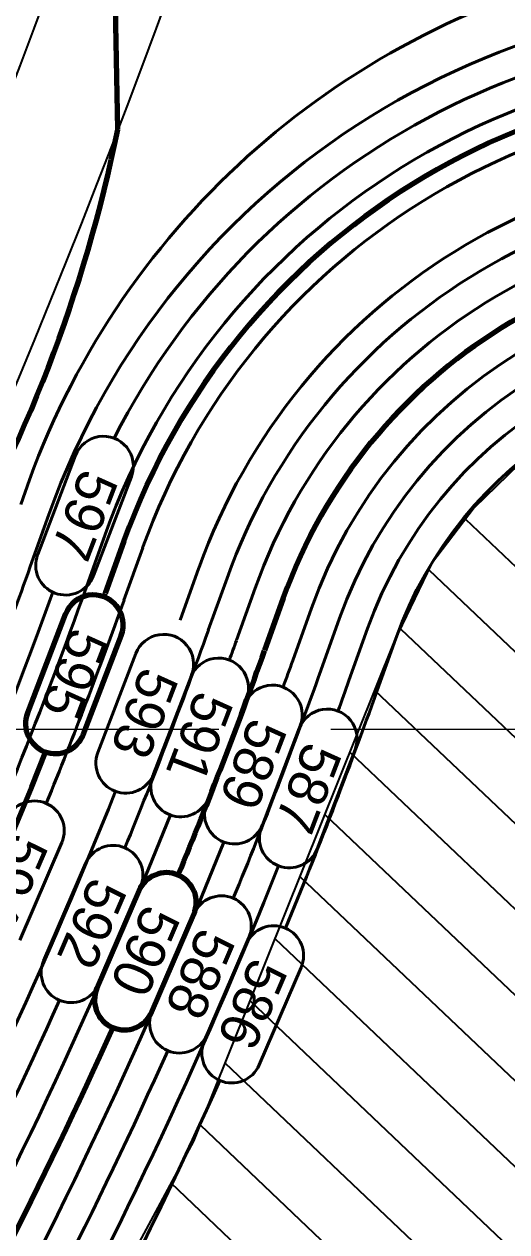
# Model space of a CAD drawing. Header units: inches. Extents: x -5337 to 1057, y 15227 to 19227.
# Drawn here: x -1820.5 to -1772, y 17276 to 17397.3 of the extents above; entities that cross this region are included whole.
import ezdxf
from ezdxf.enums import TextEntityAlignment as Align

# ---------------------------------------------------------------- set-up
doc = ezdxf.new("R2010")
doc.units = ezdxf.units.IN
doc.header["$LTSCALE"] = 150
doc.header["$MEASUREMENT"] = 0
doc.linetypes.add('HIDDEN', pattern=[0.375, 0.25, -0.125])
for name, color, linetype in [('COMT-MIN', 84, 'Continuous'), ('CONT-MJR', 84, 'Continuous'), ('grid', 7, 'HIDDEN'), ('PAVING', 7, 'Continuous'), ('ROW', 7, 'Continuous')]:
    doc.layers.add(name, color=color, linetype=linetype)
doc.styles.add('Style-ENGINEERING', font='ENGINEERING.shx')

msp = doc.modelspace()

# ---------------------------------------------------------------- linework, layer by layer
at = {"color": 5}
for p, q in [((-1769.63, 17354.18), (-1775.25, 17348.73)), ((-1775.25, 17348.73), (-1779.53, 17343.09)), ((-1776.11, 17347.59), (-1689.76, 17265.48)), ((-1779.53, 17343.09), (-1783.31, 17335.23)), ((-1779.82, 17342.49), (-1693.06, 17260)), ((-1782.66, 17336.57), (-1696.37, 17254.52)), ((-1783.31, 17335.23), (-1803.46, 17285.06)), ((-1785.25, 17330.4), (-1699.68, 17249.04)), ((-1787.75, 17324.16), (-1702.98, 17243.56)), ((-1790.26, 17317.92), (-1705.91, 17237.72)), ((-1792.77, 17311.68), (-1708.58, 17231.63)), ((-1795.27, 17305.44), (-1711.25, 17225.54)), ((-1797.78, 17299.2), (-1713.92, 17219.46)), ((-1800.29, 17292.96), (-1716.59, 17213.37)), ((-1802.79, 17286.72), (-1719.26, 17207.29)), ((-1803.46, 17285.06), (-1834.35, 17227.74)), ((-1805.72, 17280.87), (-1721.81, 17201.09))]:
    msp.add_line(p, q, dxfattribs=at)
at = {"layer": 'COMT-MIN', "color": 5, "linetype": 'Continuous', "lineweight": 40}
for p, q in [((-1815.29, 17353.99), (-1819.1, 17344.03)), ((-1815.29, 17353.99), (-1815.29, 17353.99)), ((-1813.5, 17341.88), (-1809.69, 17351.84)), ((-1809.69, 17351.84), (-1809.69, 17351.84)), ((-1817.97, 17348.07), (-1819.85, 17342.82)), ((-1814.2, 17340.8), (-1812.32, 17346.05)), ((-1810.43, 17339.45), (-1808.55, 17344.7)), ((-1808.55, 17344.7), (-1808.55, 17344.7)), ((-1804.78, 17337.43), (-1802.9, 17342.68)), ((-1813.5, 17341.88), (-1813.5, 17341.88)), ((-1801.96, 17336.42), (-1800.08, 17341.67)), ((-1800.08, 17341.67), (-1800.08, 17341.67)), ((-1799.13, 17335.41), (-1797.26, 17340.66)), ((-1797.26, 17340.66), (-1797.26, 17340.66)), ((-1810.43, 17339.45), (-1810.43, 17339.45)), ((-1793.48, 17333.39), (-1791.61, 17338.64)), ((-1791.61, 17338.64), (-1791.61, 17338.64)), ((-1790.66, 17332.38), (-1788.78, 17337.63)), ((-1788.78, 17337.63), (-1788.78, 17337.63)), ((-1787.83, 17331.37), (-1785.96, 17336.61)), ((-1785.96, 17336.61), (-1785.96, 17336.61)), ((-1801.96, 17336.42), (-1801.96, 17336.42)), ((-1799.13, 17335.41), (-1799.13, 17335.41)), ((-1785.01, 17330.36), (-1783.13, 17335.6)), ((-1783.13, 17335.6), (-1783.13, 17335.6)), ((-1809.24, 17334.09), (-1813.05, 17324.12)), ((-1809.24, 17334.09), (-1809.24, 17334.09)), ((-1793.48, 17333.39), (-1793.48, 17333.39)), ((-1803.72, 17331.71), (-1807.53, 17321.75)), ((-1807.45, 17321.98), (-1803.63, 17331.94)), ((-1803.72, 17331.71), (-1803.72, 17331.71)), ((-1803.63, 17331.94), (-1803.63, 17331.94)), ((-1790.66, 17332.38), (-1790.66, 17332.38)), ((-1787.83, 17331.37), (-1787.83, 17331.37)), ((-1801.93, 17319.6), (-1798.11, 17329.56)), ((-1798.11, 17329.56), (-1798.11, 17329.56)), ((-1785.01, 17330.36), (-1785.01, 17330.36)), ((-1798.32, 17328.98), (-1802.14, 17319.02)), ((-1798.33, 17328.98), (-1798.32, 17328.98)), ((-1792.82, 17326.57), (-1796.63, 17316.61)), ((-1796.53, 17316.87), (-1792.72, 17326.83)), ((-1792.82, 17326.57), (-1792.82, 17326.57)), ((-1792.72, 17326.83), (-1792.72, 17326.83)), ((-1791.03, 17314.46), (-1787.21, 17324.43)), ((-1787.21, 17324.43), (-1787.21, 17324.43)), ((-1807.45, 17321.98), (-1807.45, 17321.98)), ((-1801.93, 17319.6), (-1801.93, 17319.6)), ((-1796.53, 17316.87), (-1796.53, 17316.87)), ((-1820.89, 17305.29), (-1816.67, 17315.08)), ((-1816.67, 17315.08), (-1816.67, 17315.08)), ((-1791.03, 17314.46), (-1791.03, 17314.46)), ((-1814.29, 17312.99), (-1818.5, 17303.19)), ((-1814.29, 17312.99), (-1814.29, 17312.99)), ((-1812.99, 17300.82), (-1808.78, 17310.61)), ((-1808.78, 17310.61), (-1808.78, 17310.61)), ((-1803.4, 17307.91), (-1807.62, 17298.12)), ((-1803.4, 17307.91), (-1803.4, 17307.91)), ((-1802.11, 17295.74), (-1797.89, 17305.54)), ((-1797.89, 17305.54), (-1797.89, 17305.54)), ((-1798.15, 17304.9), (-1802.37, 17295.11)), ((-1798.15, 17304.9), (-1798.15, 17304.9)), ((-1796.86, 17292.73), (-1792.64, 17302.53)), ((-1792.64, 17302.53), (-1792.64, 17302.53)), ((-1812.99, 17300.82), (-1812.99, 17300.82)), ((-1802.11, 17295.74), (-1802.11, 17295.74)), ((-1796.86, 17292.73), (-1796.86, 17292.73))]:
    msp.add_line(p, q, dxfattribs=at)
for centre, radius, start, end in [((-1743.3, 17323.51), 81.6, 104.2998, 161.7408), ((-1744.53, 17321.79), 78, 83.3722, 160.3128), ((-1744.53, 17321.79), 75, 83.3722, 153.1047), ((-1744.53, 17321.79), 68, 83.3722, 160.3128), ((-1744.53, 17321.79), 59, 83.3722, 160.3128), ((-1744.53, 17321.79), 56, 83.3722, 160.3128), ((-1744.53, 17321.79), 50, 83.3722, 160.3128), ((-1744.53, 17321.79), 47, 83.3722, 160.3128), ((-1744.53, 17321.79), 44, 83.3722, 160.3128), ((-1744.53, 17321.79), 41, 83.3722, 160.3128), ((-1812.49, 17352.92), 3, 339.0542, 159.0542), ((-1816.3, 17342.96), 3, 159.0542, 339.0542), ((-2287.79, 17510.25), 503, 335.8537, 340.3128), ((-2287.79, 17510.25), 507, 337.8413, 340.3128), ((-2287.79, 17510.25), 516, 337.7123, 340.3128), ((-1806.44, 17333.01), 3, 339.0542, 159.0542), ((-2287.79, 17510.25), 519, 340.0812, 340.3128), ((-1800.92, 17330.63), 3, 339.0542, 159.0542), ((-2287.79, 17510.25), 525, 340.0018, 340.3128), ((-2287.79, 17510.25), 528, 337.6509, 340.3128), ((-1795.52, 17327.91), 3, 339.0542, 159.0542), ((-2287.79, 17510.25), 531, 339.9609, 340.3128), ((-2287.79, 17510.25), 534, 337.5664, 340.3128), ((-1790.01, 17325.5), 3, 339.0542, 159.0542), ((-1810.25, 17323.05), 3, 159.0542, 339.0542), ((-1804.73, 17320.67), 3, 159.0542, 339.0542), ((-2287.79, 17510.25), 513, 324.5314, 338.2596), ((-1819.43, 17316.27), 3, 336.7048, 156.7048), ((-1799.34, 17317.94), 3, 159.0542, 339.0542), ((-2287.79, 17510.25), 519, 324.5314, 338.2412), ((-1793.83, 17315.54), 3, 159.0542, 339.0542), ((-2287.79, 17510.25), 525, 324.5314, 338.1828), ((-1811.53, 17311.8), 3, 336.7048, 156.7048), ((-2287.79, 17510.25), 531, 324.5314, 338.1625), ((-1800.64, 17306.73), 3, 336.7048, 156.7048), ((-1795.39, 17303.72), 3, 336.7048, 156.7048), ((-1815.75, 17302), 3, 156.7048, 336.7048), ((-2287.79, 17510.25), 516, 324.5314, 335.8616), ((-1804.86, 17296.93), 3, 156.7048, 336.7048), ((-2287.79, 17510.25), 528, 324.5314, 335.8423), ((-1799.61, 17293.92), 3, 156.7048, 336.7048), ((-2287.79, 17510.25), 534, 324.5314, 335.778)]:
    msp.add_arc(centre, radius, start, end, dxfattribs=at)
at = {"layer": 'COMT-MIN', "color": 5, "linetype": 'Continuous', "lineweight": 40, "extrusion": (0, 0, -1)}
for centre, radius, start, end in [((1744.53, 17321.79), 72, 19.6872, 96.6278), ((1744.53, 17321.79), 62, 19.6872, 96.6278), ((2287.79, 17510.25), 497, 199.6872, 202.1326), ((2287.79, 17510.25), 500, 199.878, 215.4686)]:
    msp.add_arc(centre, radius, start, end, dxfattribs=at)
at = {"layer": 'CONT-MJR', "color": 5, "linetype": 'Continuous', "lineweight": 70}
for p, q in [((-1811.05, 17386.74), (-1811.66, 17418.63)), ((-1810.44, 17345.37), (-1812.31, 17340.13)), ((-1794.43, 17339.65), (-1796.31, 17334.4)), ((-1794.43, 17339.65), (-1794.43, 17339.65)), ((-1816.31, 17338.06), (-1820.12, 17328.1)), ((-1816.31, 17338.06), (-1816.31, 17338.06)), ((-1814.52, 17325.95), (-1810.71, 17335.91)), ((-1810.71, 17335.91), (-1810.71, 17335.91)), ((-1796.31, 17334.4), (-1796.31, 17334.4)), ((-1814.52, 17325.95), (-1814.52, 17325.95)), ((-1808.93, 17310.24), (-1813.15, 17300.45)), ((-1808.93, 17310.24), (-1808.93, 17310.24)), ((-1807.63, 17298.07), (-1803.42, 17307.87)), ((-1803.42, 17307.87), (-1803.42, 17307.87)), ((-1807.63, 17298.07), (-1807.63, 17298.07))]:
    msp.add_line(p, q, dxfattribs=at)
for centre, radius, start, end in [((-1744.53, 17321.79), 70, 83.3722, 160.3128), ((-1957.34, 17416.56), 149.3, 329.376, 348.4767), ((-1744.53, 17321.79), 53, 83.3722, 160.3128), ((-1813.51, 17336.98), 3, 339.0542, 159.0542), ((-2287.79, 17510.25), 505, 340.2718, 340.3128), ((-2287.79, 17510.25), 522, 337.6568, 340.3128), ((-1817.32, 17327.02), 3, 159.0542, 339.0542), ((-1806.17, 17309.06), 3, 336.7048, 156.7048), ((-1810.39, 17299.26), 3, 156.7048, 336.7048)]:
    msp.add_arc(centre, radius, start, end, dxfattribs=at)
at = {"layer": 'CONT-MJR', "color": 5, "linetype": 'Continuous', "lineweight": 70, "extrusion": (0, 0, -1)}
for radius, start in [(505, 201.6191), (522, 204.1727)]:
    msp.add_arc((2287.79, 17510.25), radius, start, 215.4686, dxfattribs=at)
at = {"layer": 'grid', "color": 252, "linetype": 'HIDDEN', "lineweight": 0, "ltscale": 0.6}
msp.add_line((-5232.14, 17326.48), (952.36, 17326.48), dxfattribs=at)
at = {"layer": 'PAVING', "extrusion": (0, 0, -1)}
msp.add_arc((2679.49, 17719.46), 918.5, 197.82034, 213.74584, dxfattribs=at)
at = {"layer": 'ROW', "extrusion": (0, 0, -1)}
msp.add_arc((2679.49, 17719.46), 930, 197.18371, 213.74584, dxfattribs=at)

# ---------------------------------------------------------------- texts
at = {"layer": 'COMT-MIN', "color": 5, "linetype": 'Continuous', "lineweight": 40, "style": 'Style-ENGINEERING'}
for s, rotation, p in [('597', 249.0542, (-1814.4, 17347.94)), ('593', 249.0542, (-1808.34, 17328.03)), ('591', 249.0542, (-1802.82, 17325.65)), ('589', 249.0542, (-1797.43, 17322.93)), ('587', 249.0542, (-1791.92, 17320.52)), ('594', 246.7048, (-1821.54, 17311.37)), ('592', 246.7048, (-1813.64, 17306.9)), ('588', 246.7048, (-1802.75, 17301.83)), ('586', 246.7048, (-1797.5, 17298.82))]:
    msp.add_text(s, height=4, rotation=rotation, dxfattribs=at).set_placement(p, align=Align.MIDDLE_CENTER)
at = {"layer": 'CONT-MJR', "color": 5, "linetype": 'Continuous', "lineweight": 70, "style": 'Style-ENGINEERING'}
for s, rotation, p in [('595', 249.0542, (-1815.42, 17332)), ('590', 246.7048, (-1808.28, 17304.16))]:
    msp.add_text(s, height=4, rotation=rotation, dxfattribs=at).set_placement(p, align=Align.MIDDLE_CENTER)

doc.saveas('drawing.dxf')
